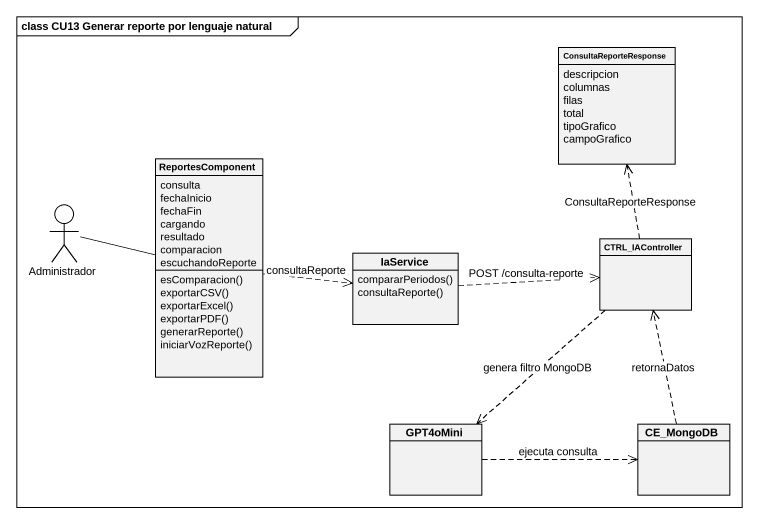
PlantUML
@startuml
mainframe class CU13 Generar reporte por lenguaje natural
allowmixing
hide circle
hide empty members
class ConsultaReporteResponse {
  descripcion
  columnas
  filas
  total
  tipoGrafico
  campoGrafico
}
class ReportesComponent {
  consulta
  fechaInicio
  fechaFin
  cargando
  resultado
  comparacion
  escuchandoReporte
  esComparacion()
  exportarCSV()
  exportarExcel()
  exportarPDF()
  generarReporte()
  iniciarVozReporte()
}
actor Administrador
class IaService {
  compararPeriodos()
  consultaReporte()
}
class CTRL_IAController
class GPT4oMini
class CE_MongoDB
ReportesComponent -left- Administrador
ReportesComponent .right.> IaService : consultaReporte
IaService .right.> CTRL_IAController : POST /consulta-reporte
CTRL_IAController .up.> ConsultaReporteResponse : ConsultaReporteResponse
CTRL_IAController ..> GPT4oMini : genera filtro MongoDB
GPT4oMini .right.> CE_MongoDB : ejecuta consulta
CE_MongoDB .up.> CTRL_IAController : retornaDatos
@enduml
